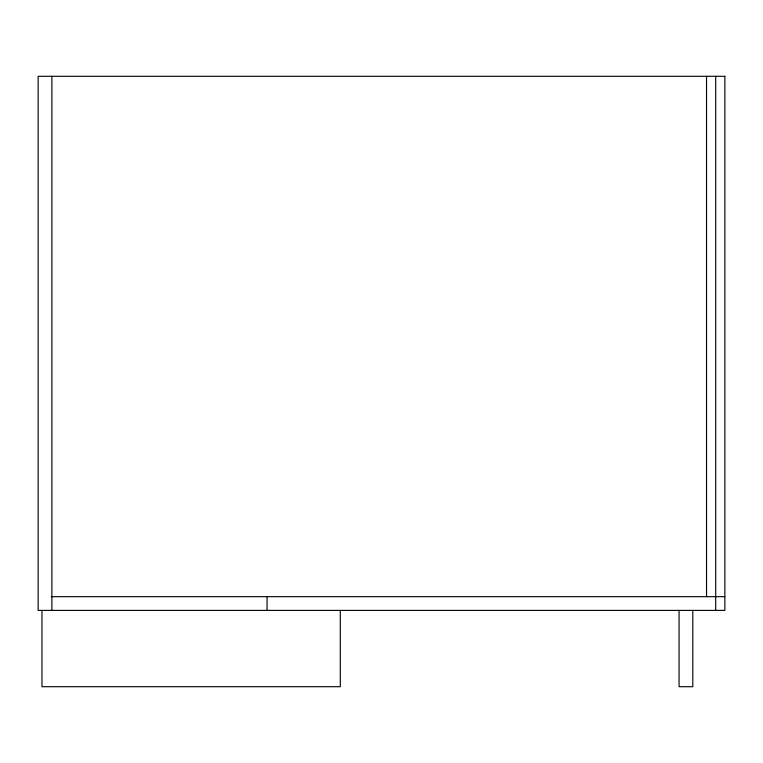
<?xml version="1.0" encoding="UTF-8"?>
<svg xmlns="http://www.w3.org/2000/svg" width="763" height="763" viewBox="0 0 763 763"><rect width="100%" height="100%" fill="white"/><g stroke="black" fill="none" stroke-linecap="round" stroke-linejoin="round"><path stroke-width="1.14" d="M51.312 596.666L724.85 596.666M715.694 76.3L715.694 610.4M706.538 76.3L706.538 596.666M692.804 610.4L692.804 686.7L679.07 686.7L679.07 610.4M340.298 610.4L340.298 686.7L41.965 686.7L41.965 610.4M267.05 596.666L267.05 610.4M51.884 76.3L51.884 610.4M724.85 76.3L38.15 76.3L38.15 610.4L724.85 610.4L724.85 76.3"/></g></svg>
